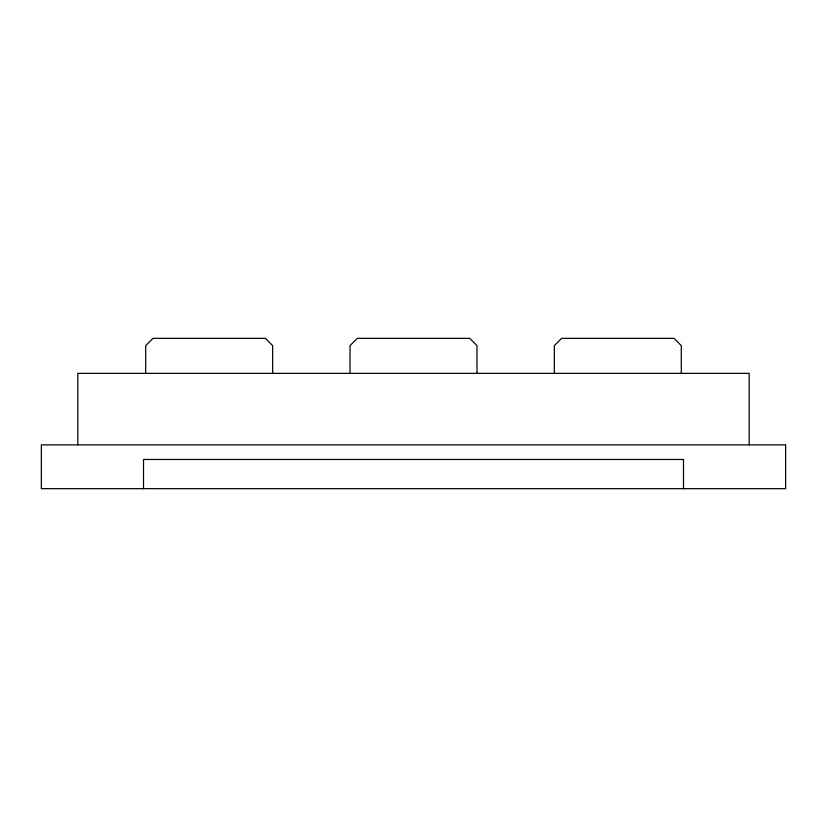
<?xml version="1.0" encoding="UTF-8"?>
<svg xmlns="http://www.w3.org/2000/svg" width="827" height="827" viewBox="0 0 827 827"><rect width="100%" height="100%" fill="white"/><g stroke="black" fill="none" stroke-linecap="round" stroke-linejoin="round"><path stroke-width="1.24" d="M749.169 444.874L749.169 373.37L77.831 373.37L77.831 444.874M683.495 488.664L683.495 459.471L143.505 459.471L143.505 488.664M681.303 373.37L681.303 345.634L674.005 338.336L561.626 338.336L554.338 345.634L554.338 373.37M476.983 373.37L476.983 345.634L469.684 338.336L357.316 338.336L350.017 345.634L350.017 373.37M272.662 373.37L272.662 345.634L265.374 338.336L152.995 338.336L145.697 345.634L145.697 373.37M785.65 444.874L41.35 444.874L41.35 488.664L785.65 488.664L785.65 444.874"/></g></svg>
